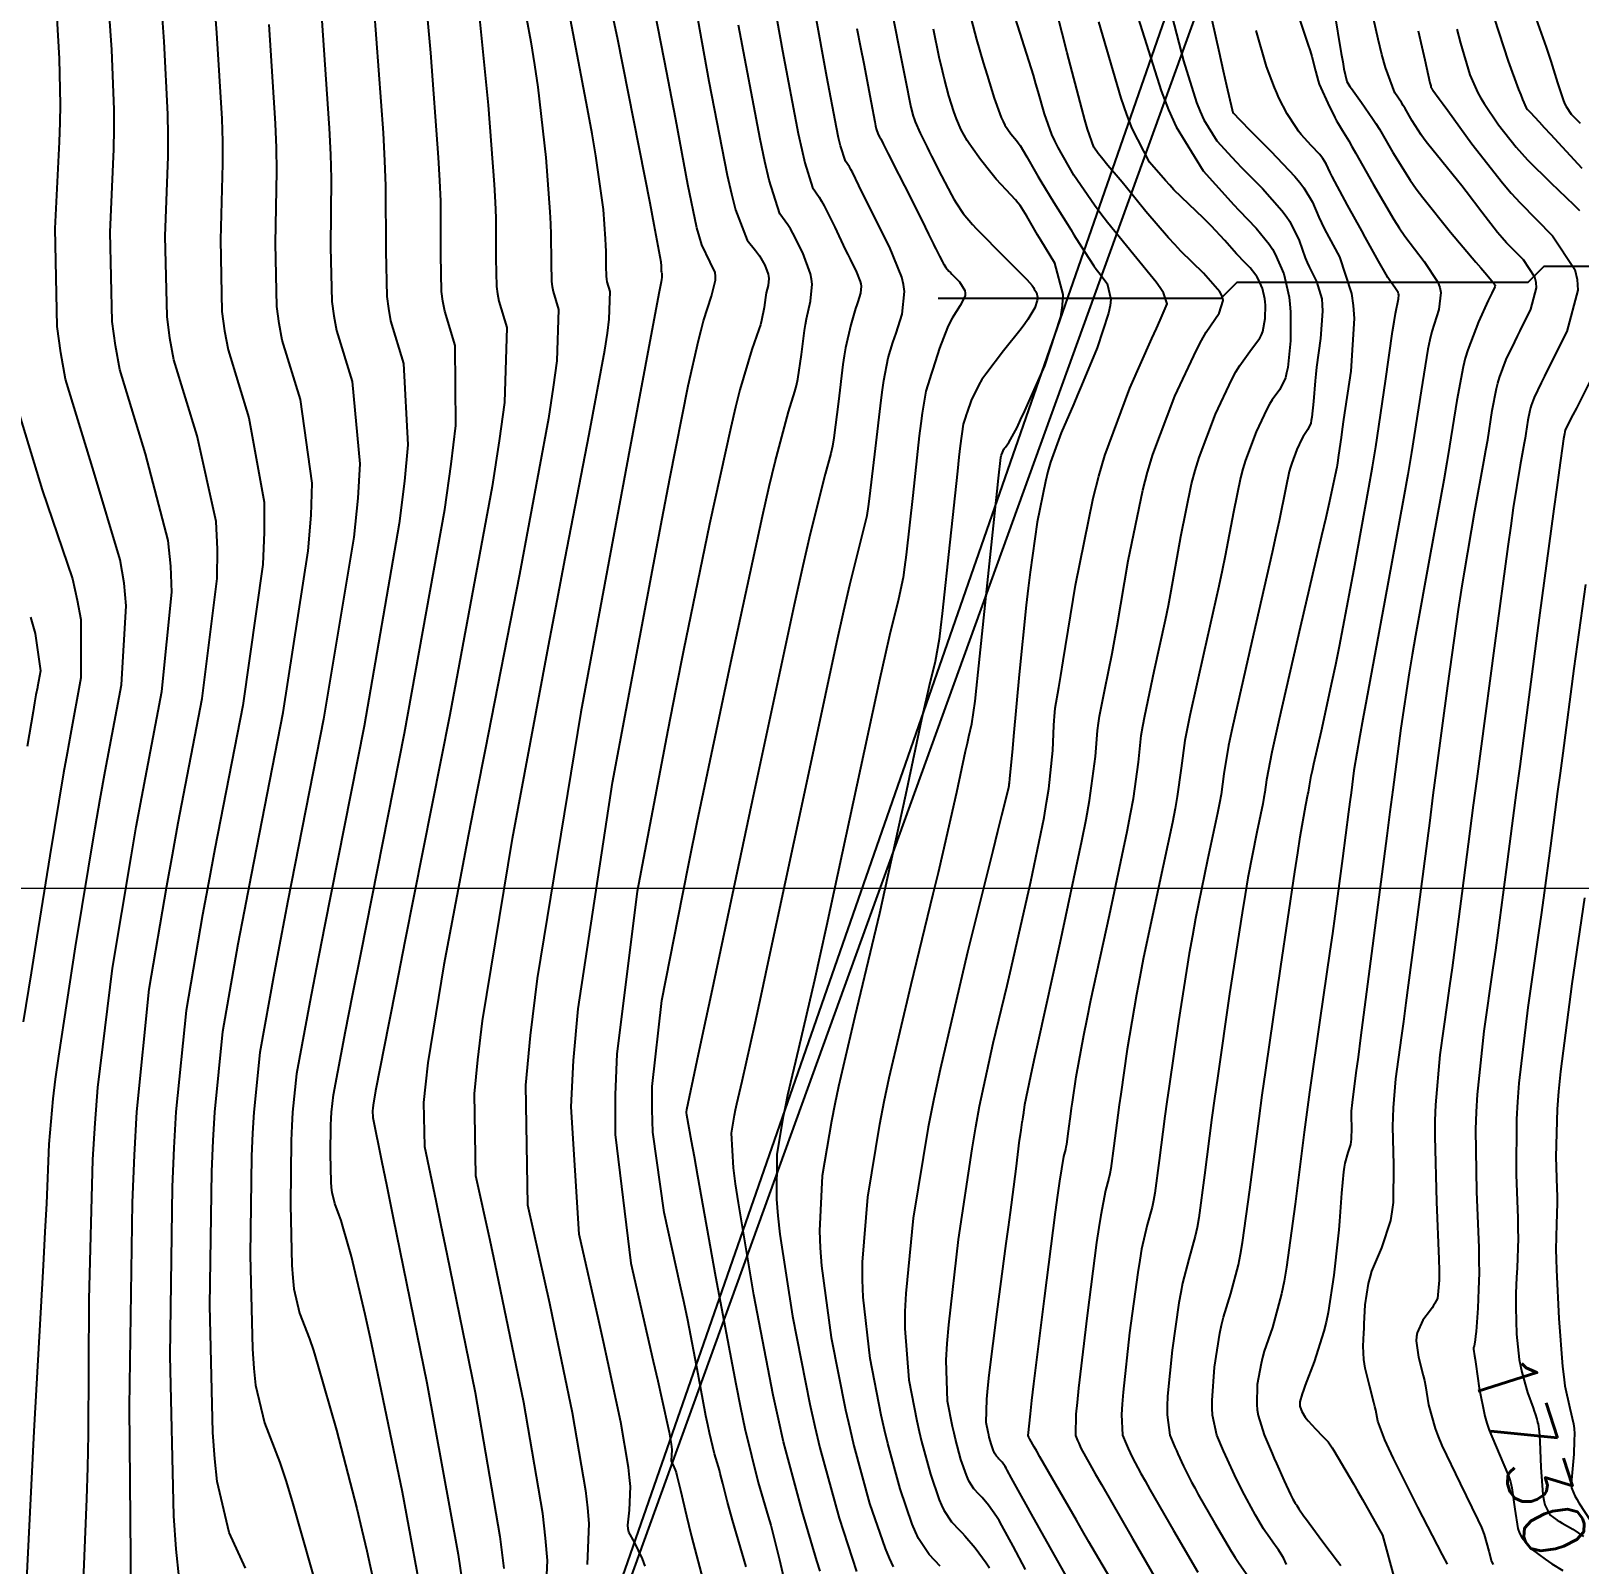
# Model space of a CAD drawing. Header units: metres. Extents: x 837475 to 838479, y 1189012 to 1191015.
# Drawn here: x 837699.4 to 837795.2, y 1189372.1 to 1189466.9 of the extents above; entities that cross this region are included whole.
import ezdxf

# ---------------------------------------------------------------- set-up
doc = ezdxf.new("R2010")
doc.units = ezdxf.units.M
doc.header["$LTSCALE"] = 0.3
doc.layers.add('COORD', color=7, linetype='Continuous', lineweight=20)
for name, color, linetype in [('COTAS 10', 1, 'Continuous'), ('COTAS INT', 252, 'Continuous'), ('DRENAJE', 5, 'Continuous'), ('VIA1', 50, 'Continuous'), ('VIA2', 121, 'Continuous')]:
    doc.layers.add(name, color=color, linetype=linetype)
doc.styles.get("Standard").update_dxf_attribs({"font": 'simplex.shx'})

msp = doc.modelspace()

# ---------------------------------------------------------------- linework, layer by layer
at = {"layer": 'COORD'}
msp.add_line((837476.514, 1189413.872), (838476.514, 1189413.872), dxfattribs=at)
at = {"layer": 'COTAS 10'}
for points in [[(837723.814, 1189368.793), (837722.385, 1189376.509), (837720.764, 1189384.337), (837720.403, 1189386.021), (837720.079, 1189387.497), (837719.226, 1189391.081), (837718.699, 1189392.935), (837718.581, 1189393.32), (837718.476, 1189393.648), (837718.194, 1189394.368), (837718.032, 1189395.051), (837718.001, 1189395.356), (837717.975, 1189395.711), (837717.935, 1189397.411), (837717.961, 1189399.208), (837717.978, 1189399.624), (837717.999, 1189400.005), (837718.108, 1189401.085), (837718.866, 1189405.033), (837719.295, 1189407.222), (837719.819, 1189409.886), (837722.506, 1189423.463), (837725.001, 1189437.285), (837725.405, 1189440.103), (837725.683, 1189442.483), (837725.652, 1189447.435), (837725.001, 1189449.572), (837724.889, 1189450.178), (837724.807, 1189450.79), (837724.757, 1189453.049), (837724.749, 1189456.362), (837724.694, 1189457.637), (837724.615, 1189459.069), (837724.139, 1189465.534), (837723.56, 1189471.926)], [(837737.4, 1189371.932), (837737.247, 1189372.393), (837736.735, 1189373.412), (837736.395, 1189374.028), (837736.35, 1189374.235), (837736.327, 1189374.458), (837736.423, 1189375.396), (837736.485, 1189376.863), (837736.44, 1189377.42), (837736.369, 1189378.042), (837735.889, 1189380.835), (837735.098, 1189384.578), (837734.83, 1189385.8), (837734.541, 1189387.102), (837733.323, 1189392.473), (837732.814, 1189400.343), (837732.973, 1189403.22), (837733.262, 1189406.4), (837735.388, 1189420.407), (837737.914, 1189433.892), (837738.455, 1189436.743), (837738.927, 1189439.212), (837740.062, 1189444.939), (837740.7, 1189447.755), (837740.86, 1189448.388), (837741.012, 1189448.958), (837741.5, 1189450.486), (837741.757, 1189451.489), (837741.762, 1189451.727), (837741.74, 1189451.948), (837741.424, 1189452.604), (837740.909, 1189453.671), (837740.761, 1189454.152), (837740.61, 1189454.713), (837740.048, 1189457.408), (837739.304, 1189461.414), (837739.039, 1189462.801), (837738.748, 1189464.309), (837737.483, 1189470.759)], [(837705.59, 1189370.203), (837705.496, 1189381.813), (837705.679, 1189394.436), (837705.797, 1189397.358), (837705.943, 1189400.032), (837706.713, 1189407.62), (837707.799, 1189414.008), (837708.145, 1189415.925), (837708.511, 1189417.907), (837709.993, 1189425.602), (837710.924, 1189433.032), (837710.941, 1189434.848), (837710.855, 1189436.558), (837709.676, 1189441.859), (837708.243, 1189446.562), (837707.997, 1189447.895), (837707.816, 1189449.241), (837707.706, 1189454.212), (837707.888, 1189459.135), (837707.891, 1189460.451), (837707.874, 1189461.746), (837707.641, 1189466.253), (837707.342, 1189470.311)], [(837764.49, 1189369.499), (837762.917, 1189372.284), (837761.303, 1189375.15), (837760.97, 1189375.745), (837760.686, 1189376.255), (837760.069, 1189377.383), (837759.799, 1189377.878), (837759.734, 1189377.989), (837759.672, 1189378.089), (837759.484, 1189378.356), (837759.332, 1189378.534), (837759.294, 1189378.577), (837759.258, 1189378.617), (837759.139, 1189378.741), (837759.027, 1189378.912), (837758.994, 1189378.983), (837758.96, 1189379.064), (837758.831, 1189379.438), (837758.7, 1189379.917), (837758.666, 1189380.064), (837758.632, 1189380.216), (837758.513, 1189380.816), (837758.547, 1189382.256), (837758.608, 1189382.937), (837758.692, 1189383.741), (837759.184, 1189387.667), (837759.752, 1189391.898), (837759.884, 1189392.894), (837760.005, 1189393.814), (837760.351, 1189396.505), (837760.577, 1189398.284), (837760.622, 1189398.63), (837760.66, 1189398.911), (837760.735, 1189399.396), (837760.761, 1189399.491), (837760.768, 1189399.527), (837760.775, 1189399.566), (837760.8, 1189399.742), (837760.83, 1189399.979), (837760.841, 1189400.057), (837760.852, 1189400.141), (837760.902, 1189400.487), (837761.272, 1189402.253), (837761.484, 1189403.231), (837761.745, 1189404.421), (837763.087, 1189410.487), (837764.429, 1189416.789), (837764.69, 1189418.128), (837764.904, 1189419.291), (837765.275, 1189422.026), (837765.398, 1189423.623), (837765.455, 1189424.07), (837765.521, 1189424.518), (837765.84, 1189426.153), (837766.295, 1189428.377), (837766.447, 1189429.197), (837766.61, 1189430.106), (837767.292, 1189434.127), (837768.194, 1189438.486), (837768.495, 1189439.608), (837768.819, 1189440.693), (837770.178, 1189444.304), (837771.515, 1189447.144), (837771.827, 1189447.742), (837772.112, 1189448.259), (837772.93, 1189449.449), (837773.177, 1189450.228), (837773.103, 1189450.486), (837772.967, 1189450.764), (837771.962, 1189451.92), (837770.558, 1189453.282), (837770.17, 1189453.689), (837769.782, 1189454.11), (837768.387, 1189455.736), (837767.179, 1189457.213), (837766.91, 1189457.539), (837766.669, 1189457.829), (837766.036, 1189458.58), (837765.631, 1189459.068), (837765.534, 1189459.193), (837765.444, 1189459.313), (837765.172, 1189459.709), (837764.78, 1189460.827), (837764.614, 1189461.403), (837764.422, 1189462.093), (837763.524, 1189465.548), (837762.58, 1189469.21)], [(837750.507, 1189467.045), (837750.73, 1189465.895), (837750.924, 1189464.89), (837751.379, 1189462.471), (837751.606, 1189461.272), (837751.656, 1189461.035), (837751.701, 1189460.841), (837751.815, 1189460.485), (837751.912, 1189460.345), (837751.945, 1189460.286), (837751.981, 1189460.22), (837752.136, 1189459.908), (837752.442, 1189459.288), (837752.574, 1189459.026), (837752.726, 1189458.726), (837753.445, 1189457.319), (837754.193, 1189455.85), (837754.363, 1189455.512), (837754.517, 1189455.203), (837754.941, 1189454.332), (837755.238, 1189453.709), (837755.312, 1189453.556), (837755.383, 1189453.412), (837755.608, 1189452.961), (837755.792, 1189452.614), (837755.836, 1189452.535), (837755.878, 1189452.464), (837756.007, 1189452.268), (837756.202, 1189452.043), (837756.287, 1189451.953), (837756.384, 1189451.852), (837756.845, 1189451.388), (837757.186, 1189450.833), (837757.207, 1189450.674), (837757.197, 1189450.513), (837756.899, 1189449.913), (837756.397, 1189449.134), (837756.259, 1189448.859), (837756.121, 1189448.56), (837755.626, 1189447.265), (837755.195, 1189445.971), (837755.097, 1189445.672), (837755.009, 1189445.398), (837754.769, 1189444.619), (837754.537, 1189443.258), (837754.453, 1189442.616), (837754.361, 1189441.859), (837753.961, 1189438.171), (837753.549, 1189434.488), (837753.451, 1189433.734), (837753.359, 1189433.096), (837753.083, 1189431.753), (837752.518, 1189429.506), (837752.245, 1189428.297), (837751.921, 1189426.834), (837748.628, 1189411.547), (837748.238, 1189409.776), (837747.882, 1189408.186), (837746.886, 1189403.934), (837746.214, 1189401.058), (837746.062, 1189400.333), (837745.925, 1189399.641), (837745.553, 1189397.4), (837745.534, 1189394.627), (837745.62, 1189393.599), (837745.745, 1189392.459), (837746.525, 1189387.4), (837747.597, 1189381.958), (837747.906, 1189380.577), (837748.221, 1189379.25), (837749.402, 1189374.908), (837750.474, 1189371.608)], [(837777.095, 1189372.031), (837776.899, 1189372.439), (837776.654, 1189372.838), (837776.584, 1189372.945), (837776.511, 1189373.049), (837776.24, 1189373.41), (837775.904, 1189373.88), (837775.792, 1189374.053), (837775.671, 1189374.246), (837775.165, 1189375.095), (837774.626, 1189376.066), (837774.484, 1189376.334), (837774.346, 1189376.603), (837773.874, 1189377.57), (837773.433, 1189378.537), (837773.314, 1189378.805), (837773.197, 1189379.074), (837772.786, 1189380.044), (837772.52, 1189381.277), (837772.494, 1189381.711), (837772.488, 1189382.185), (837772.642, 1189384.23), (837772.97, 1189386.334), (837773.074, 1189386.846), (837773.185, 1189387.327), (837773.635, 1189388.806), (837774.116, 1189390.567), (837774.246, 1189391.225), (837774.375, 1189391.958), (837774.829, 1189395.219), (837775.391, 1189399.615), (837775.589, 1189401.063), (837775.804, 1189402.611), (837776.733, 1189409.034), (837777.607, 1189414.872), (837777.788, 1189416.051), (837777.943, 1189417.041), (837778.283, 1189419.034), (837778.419, 1189419.674), (837778.446, 1189419.81), (837778.467, 1189419.928), (837778.505, 1189420.206), (837778.624, 1189420.826), (837778.697, 1189421.159), (837778.787, 1189421.564), (837779.256, 1189423.609), (837779.921, 1189426.668), (837780.134, 1189427.711), (837780.36, 1189428.839), (837781.28, 1189433.619), (837782.188, 1189438.647), (837782.405, 1189439.93), (837782.608, 1189441.166), (837783.22, 1189445.237), (837783.656, 1189448.307), (837783.748, 1189448.912), (837783.828, 1189449.411), (837784.013, 1189450.329), (837784.043, 1189450.572), (837784.026, 1189450.646), (837783.997, 1189450.723), (837783.799, 1189451.024), (837783.477, 1189451.47), (837783.37, 1189451.638), (837783.255, 1189451.825), (837782.775, 1189452.661), (837782.16, 1189453.778), (837781.959, 1189454.142), (837781.746, 1189454.53), (837780.868, 1189456.13), (837780.078, 1189457.589), (837779.92, 1189457.888), (837779.789, 1189458.142), (837779.536, 1189458.681), (837779.346, 1189459.001), (837779.255, 1189459.118), (837779.147, 1189459.246), (837778.619, 1189459.806), (837778.003, 1189460.495), (837777.841, 1189460.703), (837777.682, 1189460.919), (837777.136, 1189461.763), (837776.621, 1189462.758), (837776.481, 1189463.069), (837776.342, 1189463.396), (837775.848, 1189464.706), (837775.217, 1189466.922)], [(837787.632, 1189467.006), (837787.854, 1189466.145), (837788.425, 1189464.189), (837788.933, 1189463.073), (837789.117, 1189462.742), (837789.318, 1189462.402), (837790.199, 1189461.093), (837791.306, 1189459.708), (837791.65, 1189459.319), (837792.01, 1189458.927), (837793.445, 1189457.495), (837794.863, 1189456.137), (837795.212, 1189455.792)], [(837796.156, 1189445.797), (837795.025, 1189443.572), (837794.808, 1189443.143), (837794.632, 1189442.795), (837794.341, 1189442.212), (837794.31, 1189442.095), (837794.286, 1189441.975), (837794.227, 1189441.66), (837793.956, 1189439.732), (837793.81, 1189438.65), (837793.632, 1189437.331), (837792.734, 1189430.588), (837791.75, 1189423.156), (837791.518, 1189421.402), (837791.305, 1189419.779), (837790.682, 1189415.018), (837790.164, 1189411.111), (837790.016, 1189410.028), (837789.866, 1189408.943), (837789.309, 1189405.018), (837788.892, 1189401.104), (837788.83, 1189400.026), (837788.791, 1189398.95), (837788.845, 1189395.084), (837788.984, 1189391.639), (837788.999, 1189390.827), (837789.004, 1189390.078), (837788.972, 1189389.053), (837788.935, 1189387.889), (837788.816, 1189386.441), (837788.789, 1189386.159), (837788.764, 1189385.929), (837788.698, 1189385.529), (837788.663, 1189385.463), (837788.658, 1189385.444), (837788.655, 1189385.425), (837788.662, 1189385.355), (837788.73, 1189384.941), (837788.765, 1189384.706), (837788.807, 1189384.418), (837789.021, 1189382.944), (837789.368, 1189381.217), (837789.495, 1189380.77), (837789.635, 1189380.336), (837790.252, 1189378.883), (837790.828, 1189377.526), (837790.942, 1189377.152), (837791.036, 1189376.78), (837791.212, 1189375.446), (837791.41, 1189374.254), (837791.517, 1189373.972), (837791.648, 1189373.711), (837792.314, 1189372.94), (837793.096, 1189372.359), (837793.301, 1189372.217), (837793.501, 1189372.084), (837794.181, 1189371.672)]]:
    msp.add_lwpolyline(points, dxfattribs=at)
at = {"layer": 'COTAS INT'}
for points in [[(837733.693, 1189475.705), (837735.669, 1189466.496), (837737.357, 1189457.932), (837737.681, 1189456.273), (837737.943, 1189454.922), (837738.373, 1189452.613), (837738.392, 1189452.357), (837738.395, 1189452.3), (837738.397, 1189452.25), (837738.397, 1189452.118), (837738.399, 1189452.029), (837738.407, 1189451.981), (837738.433, 1189451.896), (837738.425, 1189451.654), (837738.408, 1189451.531), (837738.385, 1189451.383), (837738.249, 1189450.647), (837737.4, 1189446.131), (837736.927, 1189443.601), (837736.352, 1189440.516), (837733.417, 1189424.752), (837730.718, 1189408.285), (837730.292, 1189404.757), (837730.005, 1189401.677), (837730.128, 1189394.278), (837731.178, 1189389.584), (837731.476, 1189388.209), (837731.777, 1189386.801), (837732.889, 1189381.445), (837733.719, 1189376.613), (837733.842, 1189375.537), (837733.919, 1189374.573), (837733.812, 1189372.035)], [(837710.509, 1189471.625), (837710.884, 1189466.778), (837711.201, 1189461.458), (837711.238, 1189460.056), (837711.252, 1189458.683), (837711.116, 1189453.979), (837711.214, 1189449.55), (837711.375, 1189448.351), (837711.595, 1189447.164), (837712.871, 1189442.974), (837713.821, 1189437.743), (837713.834, 1189435.899), (837713.739, 1189433.883), (837712.496, 1189425.174), (837710.772, 1189416.303), (837710.375, 1189414.185), (837710.013, 1189412.213), (837708.992, 1189406.313), (837708.354, 1189400.027), (837708.233, 1189397.811), (837708.136, 1189395.39), (837707.984, 1189384.933), (837708.219, 1189375.038), (837708.365, 1189372.973), (837708.546, 1189371.199)], [(837729.26, 1189472.019), (837730.319, 1189466.231), (837730.549, 1189464.792), (837730.752, 1189463.424), (837731.256, 1189459.073), (837731.504, 1189455.713), (837731.544, 1189454.969), (837731.573, 1189454.306), (837731.577, 1189452.584), (837731.603, 1189451.409), (837731.646, 1189451.091), (837731.704, 1189450.777), (837732.042, 1189449.666), (837731.939, 1189446.488), (837731.719, 1189444.871), (837731.415, 1189442.934), (837729.627, 1189433.272), (837727.493, 1189422.423), (837726.971, 1189419.737), (837726.479, 1189417.189), (837724.952, 1189409.135), (837723.956, 1189403.058), (837723.799, 1189401.756), (837723.693, 1189400.619), (837723.738, 1189397.888), (837724.452, 1189394.547), (837724.768, 1189393.026), (837725.135, 1189391.246), (837726.888, 1189382.664), (837728.419, 1189373.76), (837728.647, 1189371.778)], [(837751.961, 1189471.712), (837753.082, 1189466.015), (837753.305, 1189464.885), (837753.49, 1189463.949), (837753.841, 1189462.184), (837753.993, 1189461.634), (837754.053, 1189461.464), (837754.12, 1189461.286), (837754.426, 1189460.583), (837754.845, 1189459.717), (837754.983, 1189459.438), (837755.13, 1189459.142), (837755.744, 1189457.928), (837756.361, 1189456.765), (837756.51, 1189456.501), (837756.651, 1189456.261), (837757.081, 1189455.603), (837757.664, 1189454.921), (837757.901, 1189454.666), (837758.171, 1189454.383), (837759.417, 1189453.123), (837760.602, 1189451.941), (837760.833, 1189451.707), (837761.021, 1189451.513), (837761.351, 1189451.149), (837761.425, 1189451.022), (837761.451, 1189450.978), (837761.481, 1189450.929), (837761.61, 1189450.718), (837761.686, 1189450.428), (837761.682, 1189450.329), (837761.666, 1189450.222), (837761.518, 1189449.771), (837761.087, 1189449.055), (837760.892, 1189448.782), (837760.666, 1189448.477), (837759.577, 1189447.104), (837758.477, 1189445.671), (837758.244, 1189445.327), (837758.041, 1189445.007), (837757.566, 1189444.044), (837757.326, 1189443.323), (837757.271, 1189443.157), (837757.222, 1189443.004), (837757.089, 1189442.571), (837756.901, 1189441.243), (837756.818, 1189440.527), (837756.721, 1189439.66), (837756.258, 1189435.267), (837755.784, 1189430.864), (837755.68, 1189429.99), (837755.588, 1189429.265), (837755.354, 1189427.893), (837754.975, 1189426.384), (837754.792, 1189425.572), (837754.574, 1189424.59), (837753.504, 1189419.62), (837752.237, 1189413.819), (837751.896, 1189412.313), (837751.558, 1189410.85), (837750.373, 1189405.926), (837749.36, 1189401.593), (837749.131, 1189400.502), (837748.925, 1189399.459), (837748.364, 1189396.083), (837748.197, 1189392.683), (837748.239, 1189391.624), (837748.318, 1189390.515), (837748.922, 1189386.083), (837749.804, 1189381.61), (837750.058, 1189380.474), (837750.317, 1189379.383), (837751.288, 1189375.814), (837752.248, 1189373.022), (837752.501, 1189372.421), (837752.747, 1189371.895)], [(837744.911, 1189471.196), (837745.911, 1189465.663), (837746.878, 1189460.562), (837747.091, 1189459.557), (837747.28, 1189458.73), (837747.766, 1189457.215), (837748.177, 1189456.621), (837748.319, 1189456.373), (837748.473, 1189456.089), (837749.131, 1189454.763), (837749.788, 1189453.386), (837749.94, 1189453.069), (837750.081, 1189452.781), (837750.482, 1189451.974), (837750.714, 1189451.396), (837750.747, 1189451.253), (837750.767, 1189451.117), (837750.725, 1189450.684), (837750.554, 1189450.148), (837750.493, 1189449.946), (837750.425, 1189449.721), (837750.129, 1189448.716), (837749.808, 1189447.286), (837749.724, 1189446.793), (837749.642, 1189446.259), (837749.366, 1189443.98), (837749.08, 1189441.735), (837748.992, 1189441.223), (837748.901, 1189440.758), (837748.539, 1189439.473), (837747.611, 1189435.783), (837747.163, 1189433.801), (837746.631, 1189431.404), (837744.02, 1189419.281), (837741.479, 1189407.324), (837740.992, 1189405.031), (837740.599, 1189403.18), (837739.962, 1189400.169), (837739.947, 1189400.039), (837739.947, 1189400.004), (837739.948, 1189399.97), (837739.965, 1189399.849), (837740.257, 1189398.244), (837740.432, 1189397.273), (837740.647, 1189396.075), (837741.762, 1189389.849), (837743.007, 1189383.203), (837743.304, 1189381.74), (837743.58, 1189380.441), (837744.405, 1189377.112), (837745.024, 1189375.003), (837745.171, 1189374.473), (837745.307, 1189373.966), (837745.707, 1189372.329), (837746.015, 1189370.987)], [(837771.604, 1189471.47), (837772.917, 1189465.567), (837773.17, 1189464.433), (837773.375, 1189463.516), (837773.719, 1189462.009), (837773.751, 1189461.923), (837773.76, 1189461.902), (837773.77, 1189461.881), (837773.803, 1189461.816), (837774.181, 1189461.419), (837774.407, 1189461.189), (837774.685, 1189460.908), (837776.129, 1189459.458), (837777.611, 1189457.886), (837777.913, 1189457.528), (837778.168, 1189457.202), (837778.699, 1189456.304), (837779.091, 1189455.373), (837779.258, 1189455.027), (837779.451, 1189454.642), (837780.359, 1189452.934), (837781.121, 1189450.655), (837781.221, 1189449.912), (837781.273, 1189449.119), (837781.061, 1189445.849), (837780.626, 1189442.869), (837780.537, 1189442.258), (837780.462, 1189441.742), (837780.306, 1189440.652), (837780.236, 1189440.174), (837780.215, 1189440.043), (837780.194, 1189439.913), (837780.111, 1189439.446), (837779.725, 1189437.716), (837779.513, 1189436.789), (837779.255, 1189435.667), (837777.94, 1189429.997), (837776.64, 1189424.331), (837776.39, 1189423.211), (837776.188, 1189422.287), (837775.859, 1189420.57), (837775.755, 1189419.801), (837775.695, 1189419.474), (837775.621, 1189419.097), (837775.244, 1189417.325), (837774.703, 1189414.517), (837774.527, 1189413.487), (837774.34, 1189412.348), (837773.567, 1189407.325), (837772.814, 1189402.117), (837772.639, 1189400.862), (837772.479, 1189399.688), (837772.023, 1189396.124), (837771.655, 1189393.48), (837771.551, 1189392.886), (837771.445, 1189392.352), (837771.055, 1189390.924), (837770.654, 1189389.431), (837770.541, 1189388.856), (837770.427, 1189388.21), (837770.01, 1189385.296), (837769.731, 1189382.438), (837769.705, 1189381.828), (837769.7, 1189381.297), (837769.867, 1189380.034), (837770.184, 1189379.285), (837770.274, 1189379.078), (837770.366, 1189378.871), (837770.706, 1189378.125), (837771.212, 1189377.132), (837771.409, 1189376.77), (837771.629, 1189376.371), (837772.629, 1189374.612), (837773.673, 1189372.858), (837773.922, 1189372.461), (837774.154, 1189372.104), (837774.846, 1189371.133)], [(837787.046, 1189372.059), (837786.745, 1189372.64), (837785.224, 1189375.584), (837783.711, 1189378.593), (837783.416, 1189379.215), (837783.174, 1189379.745), (837782.745, 1189380.896), (837782.617, 1189381.57), (837782.564, 1189381.799), (837782.503, 1189382.048), (837782.221, 1189383.099), (837781.96, 1189384.185), (837781.913, 1189384.455), (837781.877, 1189384.712), (837781.836, 1189385.53), (837781.873, 1189386.368), (837781.886, 1189386.638), (837781.9, 1189386.923), (837781.961, 1189388.091), (837782.159, 1189389.407), (837782.259, 1189389.786), (837782.38, 1189390.172), (837782.98, 1189391.617), (837783.539, 1189393.31), (837783.634, 1189393.852), (837783.704, 1189394.425), (837783.737, 1189396.758), (837783.674, 1189399.119), (837783.682, 1189399.71), (837783.702, 1189400.274), (837783.865, 1189402.084), (837784.213, 1189404.61), (837784.348, 1189405.625), (837784.501, 1189406.778), (837785.193, 1189412.084), (837785.97, 1189418.05), (837786.175, 1189419.62), (837786.377, 1189421.154), (837787.069, 1189426.397), (837787.731, 1189431.102), (837787.913, 1189432.297), (837788.095, 1189433.446), (837788.747, 1189437.204), (837789.307, 1189440.26), (837789.431, 1189440.965), (837789.541, 1189441.609), (837789.824, 1189443.426), (837790.075, 1189444.77), (837790.165, 1189445.116), (837790.263, 1189445.451), (837790.689, 1189446.566), (837791.215, 1189447.677), (837791.375, 1189448.01), (837791.543, 1189448.353), (837792.201, 1189449.684), (837792.559, 1189451.005), (837792.536, 1189451.342), (837792.461, 1189451.667), (837791.75, 1189452.739), (837790.713, 1189453.792), (837790.433, 1189454.106), (837790.156, 1189454.43), (837789.178, 1189455.68), (837788.214, 1189456.963), (837787.946, 1189457.308), (837787.677, 1189457.648), (837786.698, 1189458.836), (837785.821, 1189459.926), (837785.615, 1189460.203), (837785.425, 1189460.47), (837784.875, 1189461.345), (837784.437, 1189462.1), (837784.318, 1189462.291), (837784.2, 1189462.474), (837783.784, 1189463.07), (837783.212, 1189464.64), (837782.996, 1189465.438), (837782.755, 1189466.393), (837781.679, 1189471.15)], [(837740.223, 1189470.029), (837741.352, 1189463.79), (837742.486, 1189457.976), (837742.753, 1189456.813), (837742.999, 1189455.842), (837743.717, 1189453.946), (837744.24, 1189453.323), (837744.363, 1189453.155), (837744.477, 1189452.988), (837744.81, 1189452.402), (837745.006, 1189451.861), (837745.033, 1189451.723), (837745.048, 1189451.59), (837745.008, 1189451.155), (837744.9, 1189450.701), (837744.874, 1189450.557), (837744.849, 1189450.405), (837744.771, 1189449.788), (837744.611, 1189448.983), (837744.534, 1189448.712), (837744.442, 1189448.42), (837743.996, 1189447.192), (837743.267, 1189444.706), (837742.998, 1189443.62), (837742.7, 1189442.362), (837741.381, 1189436.386), (837739.778, 1189428.583), (837739.301, 1189426.173), (837738.809, 1189423.655), (837736.913, 1189413.661), (837735.641, 1189403.626), (837735.543, 1189401.082), (837735.555, 1189398.64), (837736.518, 1189390.668), (837737.904, 1189384.62), (837738.184, 1189383.391), (837738.419, 1189382.356), (837738.89, 1189380.226), (837739.019, 1189379.471), (837739.039, 1189379.303), (837739.051, 1189379.153), (837739.034, 1189378.757), (837739.008, 1189378.503), (837739.014, 1189378.443), (837739.026, 1189378.387), (837739.118, 1189378.221), (837739.268, 1189377.892), (837739.316, 1189377.733), (837739.368, 1189377.546), (837739.579, 1189376.625), (837739.951, 1189375.043), (837740.103, 1189374.439), (837740.277, 1189373.763), (837741.083, 1189370.72)], [(837702.609, 1189370.013), (837702.86, 1189376.096), (837702.908, 1189378.037), (837702.946, 1189380.089), (837703.004, 1189388.427), (837703.221, 1189397.085), (837703.359, 1189399.338), (837703.531, 1189401.53), (837704.434, 1189408.927), (837705.586, 1189415.803), (837705.915, 1189417.666), (837706.249, 1189419.512), (837707.49, 1189426.03), (837708.108, 1189432.182), (837708.049, 1189433.797), (837707.889, 1189435.373), (837706.481, 1189440.744), (837704.892, 1189445.96), (837704.619, 1189447.438), (837704.418, 1189448.931), (837704.296, 1189454.444), (837704.524, 1189459.588), (837704.545, 1189460.847), (837704.546, 1189462.035), (837704.397, 1189465.729), (837704.175, 1189468.998)], [(837731.201, 1189368.674), (837731.353, 1189372.283), (837731.244, 1189373.653), (837731.068, 1189375.185), (837729.888, 1189382.054), (837728.456, 1189389.024), (837728.122, 1189390.617), (837727.815, 1189392.066), (837726.933, 1189396.083), (837726.849, 1189401.148), (837727.045, 1189403.257), (837727.337, 1189405.672), (837729.184, 1189416.944), (837731.415, 1189428.853), (837731.949, 1189431.669), (837732.446, 1189434.277), (837733.938, 1189441.959), (837734.9, 1189447.158), (837735.063, 1189448.201), (837735.182, 1189449.071), (837735.238, 1189450.781), (837735.055, 1189451.379), (837735.024, 1189451.548), (837735.001, 1189451.719), (837734.987, 1189452.351), (837734.985, 1189453.278), (837734.97, 1189453.634), (837734.948, 1189454.035), (837734.814, 1189455.843), (837734.347, 1189459.173), (837734.115, 1189460.532), (837733.838, 1189462.082), (837732.465, 1189469.257)], [(837717.372, 1189467.827), (837717.856, 1189460.882), (837717.931, 1189459.264), (837717.979, 1189457.779), (837717.936, 1189453.514), (837718.011, 1189450.17), (837718.132, 1189449.265), (837718.298, 1189448.368), (837719.261, 1189445.205), (837719.752, 1189440.113), (837719.619, 1189438.001), (837719.37, 1189435.584), (837717.501, 1189424.319), (837715.296, 1189413.094), (837714.835, 1189410.703), (837714.439, 1189408.623), (837713.55, 1189403.699), (837713.176, 1189400.016), (837713.105, 1189398.718), (837713.048, 1189397.299), (837712.96, 1189391.172), (837713.097, 1189385.374), (837713.183, 1189384.164), (837713.289, 1189383.125), (837713.844, 1189380.798), (837714.801, 1189378.348), (837715.161, 1189377.232), (837715.562, 1189375.926), (837717.352, 1189369.626)], [(837720.615, 1189468.351), (837721.184, 1189460.594), (837721.277, 1189458.869), (837721.343, 1189457.326), (837721.347, 1189453.281), (837721.409, 1189450.48), (837721.511, 1189449.721), (837721.649, 1189448.97), (837722.457, 1189446.32), (837722.718, 1189441.298), (837722.512, 1189439.052), (837722.186, 1189436.434), (837720.004, 1189423.891), (837717.558, 1189411.49), (837717.065, 1189408.962), (837716.652, 1189406.828), (837715.829, 1189402.392), (837715.588, 1189400.01), (837715.542, 1189399.171), (837715.505, 1189398.253), (837715.447, 1189394.291), (837715.536, 1189390.542), (837715.592, 1189389.76), (837715.66, 1189389.088), (837716.019, 1189387.583), (837716.639, 1189385.995), (837716.872, 1189385.271), (837717.132, 1189384.424), (837718.294, 1189380.336), (837719.551, 1189375.503), (837719.871, 1189374.187), (837720.179, 1189372.879), (837721.189, 1189368.234)], [(837748.224, 1189371.619), (837748.034, 1189372.267), (837747.108, 1189375.341), (837745.973, 1189379.612), (837745.652, 1189381.014), (837745.327, 1189382.512), (837744.127, 1189388.716), (837743.171, 1189394.403), (837743.001, 1189395.574), (837742.871, 1189396.571), (837742.741, 1189398.716), (837742.925, 1189399.823), (837742.993, 1189400.165), (837743.068, 1189400.522), (837743.4, 1189401.942), (837744.206, 1189405.521), (837744.58, 1189407.24), (837745.019, 1189409.274), (837747.15, 1189419.249), (837749.268, 1189429.079), (837749.698, 1189431.022), (837750.061, 1189432.627), (837750.811, 1189435.613), (837751.13, 1189436.927), (837751.221, 1189437.479), (837751.315, 1189438.112), (837751.663, 1189441.075), (837752.002, 1189444.059), (837752.088, 1189444.705), (837752.172, 1189445.272), (837752.449, 1189446.667), (837752.738, 1189447.622), (837752.829, 1189447.911), (837752.925, 1189448.211), (837753.313, 1189449.383), (837753.449, 1189450.776), (837753.386, 1189451.215), (837753.28, 1189451.677), (837752.532, 1189453.537), (837751.614, 1189455.343), (837751.399, 1189455.771), (837751.202, 1189456.167), (837750.634, 1189457.336), (837750.227, 1189458.154), (837750.132, 1189458.33), (837750.044, 1189458.483), (837749.79, 1189458.85), (837749.491, 1189459.785), (837749.374, 1189460.296), (837749.242, 1189460.917), (837748.645, 1189464.067), (837747.917, 1189468.043)], [(837760.937, 1189371.73), (837760.18, 1189373.162), (837759.475, 1189374.455), (837759.304, 1189374.746), (837759.143, 1189375.007), (837758.651, 1189375.706), (837758.255, 1189376.168), (837758.155, 1189376.281), (837758.06, 1189376.386), (837757.751, 1189376.709), (837757.457, 1189377.158), (837757.37, 1189377.343), (837757.282, 1189377.553), (837756.945, 1189378.532), (837756.605, 1189379.784), (837756.514, 1189380.166), (837756.425, 1189380.565), (837756.116, 1189382.133), (837756.038, 1189384.683), (837756.095, 1189385.699), (837756.187, 1189386.851), (837756.798, 1189392.133), (837757.632, 1189397.744), (837757.864, 1189399.104), (837758.095, 1189400.379), (837758.931, 1189404.281), (837759.799, 1189407.855), (837760.05, 1189408.922), (837760.306, 1189410.023), (837761.27, 1189414.281), (837762.084, 1189418.25), (837762.245, 1189419.168), (837762.378, 1189420.008), (837762.629, 1189422.39), (837762.694, 1189423.93), (837762.71, 1189424.24), (837762.725, 1189424.499), (837762.773, 1189425.013), (837762.993, 1189426.291), (837763.117, 1189427.032), (837763.267, 1189427.941), (837764.038, 1189432.623), (837765.128, 1189438.004), (837765.48, 1189439.353), (837765.854, 1189440.642), (837767.387, 1189444.791), (837768.762, 1189447.876), (837769.036, 1189448.495), (837769.265, 1189449.011), (837769.706, 1189450.025), (837769.475, 1189450.701), (837769.279, 1189451.004), (837769.027, 1189451.358), (837767.642, 1189453.057), (837766.006, 1189455.046), (837765.595, 1189455.583), (837765.203, 1189456.115), (837763.939, 1189457.986), (837762.962, 1189459.68), (837762.752, 1189460.1), (837762.567, 1189460.499), (837762.114, 1189461.762), (837761.73, 1189463.154), (837761.587, 1189463.634), (837761.429, 1189464.155), (837760.731, 1189466.379), (837760.032, 1189468.578)], [(837767.633, 1189468.529), (837769.328, 1189463.19), (837769.794, 1189462.01), (837770.26, 1189460.96), (837771.933, 1189458.242), (837773.45, 1189456.558), (837773.817, 1189456.159), (837774.161, 1189455.789), (837775.215, 1189454.694), (837776.026, 1189453.71), (837776.219, 1189453.409), (837776.397, 1189453.096), (837776.923, 1189451.863), (837777.25, 1189450.43), (837777.303, 1189449.99), (837777.339, 1189449.532), (837777.333, 1189447.722), (837777.163, 1189446.088), (837777.095, 1189445.74), (837777.019, 1189445.439), (837776.668, 1189444.728), (837776.195, 1189444.073), (837776.042, 1189443.807), (837775.879, 1189443.503), (837775.208, 1189442.1), (837774.546, 1189440.338), (837774.388, 1189439.809), (837774.24, 1189439.261), (837773.801, 1189437.135), (837773.296, 1189434.435), (837773.109, 1189433.527), (837772.9, 1189432.548), (837771.973, 1189428.433), (837771.111, 1189424.557), (837770.943, 1189423.73), (837770.806, 1189423.01), (837770.567, 1189421.298), (837770.329, 1189419.546), (837770.192, 1189418.801), (837770.025, 1189417.943), (837769.165, 1189413.906), (837768.224, 1189409.469), (837768.006, 1189408.359), (837767.806, 1189407.3), (837767.234, 1189403.906), (837766.833, 1189401.129), (837766.74, 1189400.46), (837766.655, 1189399.834), (837766.411, 1189397.933), (837766.215, 1189396.523), (837766.159, 1189396.206), (837766.103, 1189395.922), (837765.895, 1189395.16), (837765.59, 1189393.639), (837765.473, 1189392.875), (837765.341, 1189391.962), (837764.746, 1189387.43), (837764.217, 1189382.945), (837764.127, 1189382.063), (837764.061, 1189381.337), (837764.028, 1189380.014), (837764.158, 1189379.708), (837764.195, 1189379.624), (837764.232, 1189379.539), (837764.371, 1189379.234), (837764.946, 1189378.192), (837765.258, 1189377.643), (837765.636, 1189376.98), (837767.555, 1189373.644), (837769.479, 1189370.328)], [(837769.843, 1189468.38), (837770.709, 1189465.053), (837771.526, 1189462.48), (837771.751, 1189461.912), (837771.975, 1189461.405), (837772.781, 1189460.096), (837773.702, 1189459.095), (837773.998, 1189458.783), (837774.312, 1189458.456), (837775.598, 1189457.15), (837776.799, 1189455.801), (837777.06, 1189455.448), (837777.29, 1189455.103), (837777.863, 1189453.928), (837778.253, 1189452.859), (837778.368, 1189452.58), (837778.487, 1189452.31), (837778.941, 1189451.395), (837779.268, 1189450.328), (837779.306, 1189449.96), (837779.322, 1189449.562), (837779.191, 1189447.863), (837778.954, 1189446.109), (837778.903, 1189445.675), (837778.859, 1189445.264), (837778.751, 1189443.966), (837778.659, 1189443.002), (837778.624, 1189442.802), (837778.586, 1189442.629), (837778.417, 1189442.246), (837778.193, 1189441.935), (837778.12, 1189441.808), (837778.042, 1189441.664), (837777.724, 1189440.998), (837777.409, 1189440.161), (837777.334, 1189439.909), (837777.264, 1189439.649), (837777.055, 1189438.639), (837776.64, 1189436.6), (837776.439, 1189435.692), (837776.203, 1189434.634), (837775.04, 1189429.573), (837773.906, 1189424.576), (837773.687, 1189423.56), (837773.51, 1189422.703), (837773.213, 1189420.934), (837773.042, 1189419.673), (837772.944, 1189419.137), (837772.823, 1189418.52), (837772.204, 1189415.615), (837771.464, 1189411.993), (837771.267, 1189410.923), (837771.073, 1189409.824), (837770.401, 1189405.615), (837769.823, 1189401.623), (837769.69, 1189400.661), (837769.567, 1189399.761), (837769.217, 1189397.028), (837768.935, 1189395.001), (837768.855, 1189394.546), (837768.774, 1189394.137), (837768.475, 1189393.042), (837768.122, 1189391.535), (837768.007, 1189390.865), (837767.884, 1189390.086), (837767.378, 1189386.363), (837766.974, 1189382.692), (837766.916, 1189381.946), (837766.881, 1189381.317), (837766.947, 1189380.024), (837767.171, 1189379.497), (837767.234, 1189379.351), (837767.299, 1189379.205), (837767.539, 1189378.68), (837768.079, 1189377.662), (837768.333, 1189377.206), (837768.633, 1189376.675), (837770.092, 1189374.128), (837771.596, 1189371.568)], [(837777.771, 1189468.002), (837778.415, 1189466.081), (837778.545, 1189465.668), (837778.654, 1189465.308), (837778.876, 1189464.441), (837779.045, 1189463.812), (837779.121, 1189463.601), (837779.21, 1189463.375), (837779.637, 1189462.429), (837780.085, 1189461.536), (837780.187, 1189461.344), (837780.28, 1189461.175), (837780.536, 1189460.762), (837780.947, 1189460.091), (837781.138, 1189459.76), (837781.363, 1189459.365), (837782.45, 1189457.413), (837783.727, 1189455.243), (837784.07, 1189454.712), (837784.41, 1189454.21), (837785.6, 1189452.645), (837786.447, 1189451.356), (837786.57, 1189451.027), (837786.645, 1189450.71), (837786.514, 1189449.668), (837786.075, 1189448.311), (837785.956, 1189447.795), (837785.838, 1189447.219), (837785.422, 1189444.633), (837784.825, 1189440.814), (837784.594, 1189439.46), (837784.334, 1189437.978), (837783.157, 1189431.556), (837782.036, 1189425.542), (837781.812, 1189424.317), (837781.626, 1189423.284), (837781.263, 1189421.143), (837781.082, 1189419.766), (837781.01, 1189419.214), (837780.929, 1189418.589), (837780.556, 1189415.714), (837780.076, 1189412.139), (837779.928, 1189411.071), (837779.772, 1189409.97), (837779.155, 1189405.714), (837778.519, 1189401.244), (837778.353, 1189400.007), (837778.19, 1189398.772), (837777.634, 1189394.315), (837777.095, 1189390.436), (837776.942, 1189389.565), (837776.787, 1189388.782), (837776.215, 1189386.688), (837775.717, 1189385.223), (837775.608, 1189384.836), (837775.513, 1189384.458), (837775.274, 1189383.163), (837775.245, 1189381.931), (837775.282, 1189381.593), (837775.339, 1189381.257), (837775.705, 1189380.054), (837776.195, 1189378.892), (837776.331, 1189378.582), (837776.465, 1189378.276), (837776.949, 1189377.212), (837777.345, 1189376.372), (837777.424, 1189376.208), (837777.49, 1189376.074), (837777.619, 1189375.834), (837777.682, 1189375.752), (837777.706, 1189375.716), (837777.733, 1189375.674), (837777.855, 1189375.478), (837778.17, 1189375.024), (837778.318, 1189374.82), (837778.492, 1189374.582), (837779.342, 1189373.442), (837780.24, 1189372.246), (837780.444, 1189371.973)], [(837780.034, 1189468.14), (837780.476, 1189465.503), (837780.568, 1189464.984), (837780.647, 1189464.557), (837780.821, 1189463.777), (837781.016, 1189463.467), (837781.107, 1189463.335), (837781.215, 1189463.184), (837781.74, 1189462.474), (837782.418, 1189461.489), (837782.623, 1189461.165), (837782.835, 1189460.818), (837783.662, 1189459.379), (837784.744, 1189457.658), (837785.117, 1189457.134), (837785.522, 1189456.589), (837787.248, 1189454.446), (837788.813, 1189452.599), (837789.117, 1189452.24), (837789.365, 1189451.946), (837789.79, 1189451.436), (837789.85, 1189451.36), (837789.867, 1189451.34), (837789.884, 1189451.321), (837789.947, 1189451.256), (837789.991, 1189451.191), (837789.995, 1189451.171), (837789.997, 1189451.151), (837789.975, 1189451.07), (837789.794, 1189450.685), (837789.695, 1189450.473), (837789.575, 1189450.214), (837788.964, 1189448.9), (837788.303, 1189447.171), (837788.151, 1189446.651), (837788.012, 1189446.115), (837787.623, 1189444.029), (837787.183, 1189441.211), (837787.012, 1189440.212), (837786.821, 1189439.119), (837785.952, 1189434.38), (837785.065, 1189429.494), (837784.863, 1189428.307), (837784.678, 1189427.193), (837784.166, 1189423.77), (837783.664, 1189419.957), (837783.486, 1189418.597), (837783.292, 1189417.104), (837781.669, 1189404.612), (837781.514, 1189403.424), (837781.386, 1189402.443), (837781.143, 1189400.616), (837781.095, 1189400.081), (837781.089, 1189399.914), (837781.087, 1189399.74), (837781.105, 1189399.041), (837781.095, 1189398.351), (837781.075, 1189398.181), (837781.047, 1189398.021), (837780.881, 1189397.521), (837780.692, 1189396.866), (837780.648, 1189396.608), (837780.609, 1189396.318), (837780.5, 1189394.995), (837780.377, 1189393.281), (837780.329, 1189392.745), (837780.275, 1189392.182), (837780.026, 1189389.925), (837779.661, 1189387.624), (837779.534, 1189387.034), (837779.394, 1189386.463), (837778.795, 1189384.57), (837778.248, 1189383.119), (837778.142, 1189382.827), (837778.056, 1189382.582), (837777.906, 1189382.096), (837777.912, 1189381.897), (837777.923, 1189381.834), (837777.939, 1189381.767), (837778.033, 1189381.496), (837778.237, 1189381.152), (837778.322, 1189381.039), (837778.421, 1189380.917), (837778.881, 1189380.416), (837779.331, 1189379.957), (837779.422, 1189379.864), (837779.499, 1189379.785), (837779.658, 1189379.62), (837779.827, 1189379.374), (837779.91, 1189379.243), (837780.009, 1189379.085), (837780.497, 1189378.291), (837781.245, 1189377.017), (837781.508, 1189376.557), (837781.794, 1189376.051), (837783.026, 1189373.838), (837783.791, 1189371.043)], [(837699.102, 1189370.257), (837699.588, 1189380.278), (837700.17, 1189390.521), (837700.281, 1189392.608), (837700.37, 1189394.371), (837700.511, 1189398.031), (837700.763, 1189400.84), (837700.922, 1189402.066), (837701.119, 1189403.486), (837702.155, 1189410.234), (837703.373, 1189417.598), (837703.685, 1189419.407), (837703.987, 1189421.116), (837704.987, 1189426.458), (837705.293, 1189431.332), (837705.156, 1189432.746), (837704.924, 1189434.188), (837703.285, 1189439.629), (837701.54, 1189445.358), (837701.24, 1189446.981), (837701.02, 1189448.621), (837700.886, 1189454.677), (837701.161, 1189460.04), (837701.198, 1189461.243), (837701.219, 1189462.323), (837701.153, 1189465.204), (837701.007, 1189467.685)], [(837712.664, 1189371.797), (837711.668, 1189374.012), (837710.917, 1189377.162), (837710.774, 1189378.568), (837710.658, 1189380.206), (837710.472, 1189388.052), (837710.592, 1189396.345), (837710.669, 1189398.264), (837710.765, 1189400.021), (837711.271, 1189405.006), (837712.226, 1189410.418), (837712.605, 1189412.444), (837713.034, 1189414.699), (837714.998, 1189424.746), (837716.555, 1189434.733), (837716.727, 1189436.95), (837716.786, 1189438.928), (837716.066, 1189444.09), (837714.946, 1189447.766), (837714.754, 1189448.808), (837714.612, 1189449.86), (837714.526, 1189453.747), (837714.615, 1189458.231), (837714.584, 1189459.66), (837714.529, 1189461.17), (837714.128, 1189467.302)], [(837727.156, 1189467.675), (837727.697, 1189462.304), (837728.059, 1189457.391), (837728.119, 1189456.303), (837728.161, 1189455.334), (837728.167, 1189452.816), (837728.205, 1189451.099), (837728.267, 1189450.635), (837728.352, 1189450.174), (837728.847, 1189448.55), (837728.696, 1189443.906), (837728.374, 1189441.541), (837727.931, 1189438.709), (837725.316, 1189424.585), (837722.539, 1189410.569), (837721.992, 1189407.805), (837721.542, 1189405.526), (837720.72, 1189401.327), (837720.575, 1189400.444), (837720.552, 1189400.255), (837720.537, 1189400.09), (837720.543, 1189399.693), (837721.09, 1189397.029), (837721.414, 1189395.435), (837721.815, 1189393.469), (837723.887, 1189383.274), (837725.839, 1189372.642), (837726.163, 1189370.4)], [(837743.647, 1189371.892), (837742.817, 1189374.782), (837742.647, 1189375.383), (837742.504, 1189375.897), (837742.206, 1189377.035), (837742.051, 1189377.668), (837741.999, 1189377.864), (837741.942, 1189378.069), (837741.703, 1189378.884), (837741.384, 1189380.171), (837741.277, 1189380.673), (837741.162, 1189381.238), (837740.681, 1189383.807), (837740.034, 1189387.154), (837739.814, 1189388.21), (837739.577, 1189389.322), (837738.575, 1189393.807), (837737.875, 1189398.768), (837737.829, 1189400.18), (837737.845, 1189401.61), (837738.437, 1189406.915), (837739.704, 1189413.417), (837740.146, 1189415.602), (837740.628, 1189417.953), (837742.7, 1189427.834), (837744.666, 1189436.883), (837745.081, 1189438.711), (837745.439, 1189440.244), (837746.267, 1189443.333), (837746.672, 1189444.589), (837746.763, 1189444.968), (837746.845, 1189445.359), (837747.069, 1189446.884), (837747.256, 1189448.369), (837747.316, 1189448.735), (837747.38, 1189449.083), (837747.638, 1189450.176), (837747.736, 1189451.225), (837747.699, 1189451.544), (837747.633, 1189451.876), (837747.162, 1189453.178), (837746.545, 1189454.389), (837746.389, 1189454.663), (837746.238, 1189454.91), (837745.742, 1189455.581), (837745.07, 1189457.674), (837744.808, 1189458.818), (837744.514, 1189460.207), (837743.178, 1189467.259)], [(837755.665, 1189371.924), (837754.975, 1189372.646), (837754.317, 1189373.649), (837754.124, 1189374.062), (837753.926, 1189374.533), (837753.173, 1189376.72), (837752.413, 1189379.517), (837752.21, 1189380.372), (837752.011, 1189381.261), (837751.32, 1189384.766), (837750.892, 1189388.571), (837750.858, 1189389.649), (837750.86, 1189390.739), (837751.175, 1189394.766), (837751.924, 1189399.277), (837752.201, 1189400.671), (837752.507, 1189402.129), (837753.86, 1189407.918), (837755.234, 1189413.514), (837755.553, 1189414.849), (837755.846, 1189416.092), (837756.68, 1189419.806), (837757.227, 1189422.345), (837757.339, 1189422.847), (837757.432, 1189423.262), (837757.626, 1189424.034), (837757.817, 1189425.434), (837757.909, 1189426.245), (837758.019, 1189427.24), (837758.555, 1189432.363), (837759.08, 1189437.46), (837759.182, 1189438.438), (837759.265, 1189439.229), (837759.408, 1189440.522), (837759.436, 1189440.61), (837759.446, 1189440.641), (837759.457, 1189440.675), (837759.505, 1189440.822), (837759.602, 1189441.017), (837759.643, 1189441.082), (837759.691, 1189441.152), (837759.914, 1189441.443), (837760.416, 1189442.365), (837760.638, 1189442.832), (837760.897, 1189443.391), (837762.136, 1189446.174), (837763.129, 1189449.207), (837763.233, 1189449.924), (837763.264, 1189450.586), (837762.755, 1189452.533), (837761.886, 1189453.95), (837761.688, 1189454.278), (837761.509, 1189454.578), (837761.017, 1189455.432), (837760.598, 1189456.093), (837760.465, 1189456.272), (837760.324, 1189456.449), (837759.752, 1189457.076), (837759.13, 1189457.735), (837758.957, 1189457.934), (837758.783, 1189458.139), (837758.155, 1189458.938), (837757.589, 1189459.733), (837757.455, 1189459.935), (837757.331, 1189460.13), (837756.965, 1189460.771), (837756.663, 1189461.456), (837756.58, 1189461.679), (837756.496, 1189461.917), (837756.195, 1189462.893), (837755.922, 1189463.909), (837755.855, 1189464.171), (837755.793, 1189464.425), (837755.603, 1189465.272), (837755.254, 1189467.017)], [(837757.567, 1189467.632), (837757.913, 1189466.367), (837758.324, 1189464.945), (837758.441, 1189464.552), (837758.56, 1189464.16), (837759.002, 1189462.747), (837759.434, 1189461.549), (837759.546, 1189461.292), (837759.655, 1189461.068), (837760.023, 1189460.528), (837760.385, 1189460.113), (837760.491, 1189459.967), (837760.599, 1189459.807), (837761.011, 1189459.118), (837761.529, 1189458.211), (837761.705, 1189457.915), (837761.895, 1189457.598), (837762.695, 1189456.291), (837763.527, 1189454.952), (837763.737, 1189454.615), (837763.937, 1189454.293), (837764.585, 1189453.254), (837765.16, 1189452.378), (837765.315, 1189452.16), (837765.467, 1189451.951), (837766, 1189451.284), (837766.219, 1189450.309), (837766.173, 1189449.907), (837766.081, 1189449.446), (837765.365, 1189447.305), (837764.408, 1189444.967), (837764.163, 1189444.383), (837763.928, 1189443.826), (837763.154, 1189442.045), (837762.491, 1189440.224), (837762.326, 1189439.642), (837762.169, 1189439.026), (837761.67, 1189436.521), (837761.226, 1189433.417), (837761.104, 1189432.424), (837760.983, 1189431.372), (837760.55, 1189427.091), (837760.196, 1189423.269), (837760.125, 1189422.508), (837760.066, 1189421.875), (837759.951, 1189420.662), (837759.92, 1189420.36), (837759.913, 1189420.301), (837759.908, 1189420.254), (837759.898, 1189420.174), (837759.889, 1189420.14), (837759.885, 1189420.123), (837759.881, 1189420.101), (837759.857, 1189419.992), (837759.455, 1189418.364), (837759.211, 1189417.386), (837758.911, 1189416.178), (837757.347, 1189409.91), (837755.653, 1189402.664), (837755.27, 1189400.84), (837754.924, 1189399.095), (837753.987, 1189393.45), (837753.523, 1189388.795), (837753.477, 1189387.674), (837753.465, 1189386.627), (837753.718, 1189383.45), (837754.218, 1189380.913), (837754.362, 1189380.269), (837754.509, 1189379.65), (837755.059, 1189377.626), (837755.604, 1189376.043), (837755.747, 1189375.702), (837755.887, 1189375.404), (837756.363, 1189374.678), (837756.862, 1189374.155), (837757.017, 1189373.985), (837757.178, 1189373.803), (837757.818, 1189373.055), (837758.508, 1189372.128), (837758.701, 1189371.834)], [(837766.356, 1189370.886), (837764.863, 1189373.445), (837764.473, 1189374.115), (837764.094, 1189374.768), (837762.809, 1189376.988), (837761.822, 1189378.701), (837761.63, 1189379.035), (837761.474, 1189379.309), (837761.204, 1189379.789), (837761.165, 1189379.873), (837761.155, 1189379.896), (837761.145, 1189379.92), (837761.109, 1189380.004), (837761.242, 1189381.357), (837761.338, 1189382.181), (837761.46, 1189383.199), (837762.114, 1189388.496), (837762.798, 1189393.838), (837762.939, 1189394.884), (837763.059, 1189395.743), (837763.315, 1189397.278), (837763.432, 1189397.706), (837763.464, 1189397.867), (837763.495, 1189398.045), (837763.605, 1189398.838), (837763.742, 1189399.907), (837763.79, 1189400.259), (837763.843, 1189400.635), (837764.068, 1189402.197), (837764.539, 1189404.777), (837764.745, 1189405.795), (837764.985, 1189406.945), (837766.126, 1189412.197), (837767.227, 1189417.366), (837767.441, 1189418.465), (837767.616, 1189419.419), (837767.921, 1189421.662), (837768.102, 1189423.317), (837768.199, 1189423.9), (837768.316, 1189424.538), (837768.907, 1189427.293), (837769.598, 1189430.462), (837769.778, 1189431.362), (837769.953, 1189432.271), (837770.546, 1189435.631), (837771.217, 1189438.874), (837771.441, 1189439.708), (837771.683, 1189440.515), (837772.693, 1189443.202), (837773.715, 1189445.342), (837773.964, 1189445.805), (837774.198, 1189446.211), (837774.919, 1189447.209), (837775.43, 1189447.886), (837775.532, 1189448.09), (837775.617, 1189448.3), (837775.779, 1189449.119), (837775.781, 1189449.928), (837775.765, 1189450.134), (837775.742, 1189450.33), (837775.595, 1189450.972), (837775.36, 1189451.524), (837775.28, 1189451.664), (837775.194, 1189451.798), (837774.831, 1189452.239), (837774.345, 1189452.745), (837774.181, 1189452.921), (837774.005, 1189453.113), (837773.266, 1189453.935), (837772.426, 1189454.84), (837772.188, 1189455.084), (837771.946, 1189455.326), (837771.051, 1189456.173), (837770.123, 1189457.078), (837769.86, 1189457.355), (837769.595, 1189457.644), (837768.62, 1189458.785), (837767.536, 1189460.857), (837767.202, 1189461.732), (837766.855, 1189462.739), (837765.48, 1189467.467)], [(837785.228, 1189466.907), (837785.457, 1189465.916), (837785.644, 1189465.106), (837785.969, 1189463.691), (837786.012, 1189463.5), (837786.021, 1189463.462), (837786.03, 1189463.43), (837786.051, 1189463.37), (837786.073, 1189463.337), (837786.088, 1189463.311), (837786.106, 1189463.282), (837786.113, 1189463.273), (837786.12, 1189463.263), (837786.149, 1189463.226), (837786.54, 1189462.696), (837786.775, 1189462.376), (837787.064, 1189461.98), (837788.566, 1189459.925), (837790.461, 1189457.501), (837790.999, 1189456.873), (837791.543, 1189456.264), (837793.552, 1189454.221), (837794.931, 1189452.144), (837795.077, 1189451.514), (837795.121, 1189450.86), (837794.428, 1189448.298), (837793.291, 1189446.022), (837793.056, 1189445.547), (837792.855, 1189445.14), (837792.414, 1189444.232), (837792.223, 1189443.731), (837792.179, 1189443.581), (837792.139, 1189443.426), (837792.026, 1189442.822), (837791.898, 1189442.006), (837791.849, 1189441.717), (837791.794, 1189441.4), (837791.542, 1189440.028), (837791.124, 1189437.397), (837790.963, 1189436.287), (837790.783, 1189435.011), (837789.972, 1189429.024), (837789.089, 1189422.352), (837788.864, 1189420.644), (837788.648, 1189418.996), (837787.938, 1189413.551), (837787.333, 1189408.945), (837787.182, 1189407.826), (837787.04, 1189406.776), (837786.587, 1189403.551), (837786.309, 1189400.467), (837786.275, 1189399.506), (837786.261, 1189398.499), (837786.369, 1189394.475), (837786.52, 1189390.923), (837786.533, 1189390.213), (837786.534, 1189389.623), (837786.434, 1189388.48), (837786.277, 1189388.206), (837786.259, 1189388.176), (837786.187, 1189388.051), (837786.094, 1189387.91), (837785.992, 1189387.76), (837785.535, 1189387.139), (837785.174, 1189386.372), (837785.133, 1189386.13), (837785.116, 1189385.876), (837785.266, 1189384.849), (837785.551, 1189383.725), (837785.62, 1189383.408), (837785.685, 1189383.089), (837785.883, 1189381.92), (837786.286, 1189380.452), (837786.48, 1189379.945), (837786.709, 1189379.395), (837787.836, 1189377.044), (837788.934, 1189374.799), (837789.146, 1189374.315), (837789.317, 1189373.891), (837789.602, 1189372.857), (837789.775, 1189372.217), (837789.876, 1189372.042)], [(837789.948, 1189467.69), (837790.802, 1189465.027), (837791.455, 1189463.28), (837791.586, 1189462.938), (837791.696, 1189462.657), (837791.914, 1189462.15), (837792.001, 1189462.042), (837792.028, 1189462.011), (837792.056, 1189461.98), (837792.169, 1189461.868), (837792.731, 1189461.269), (837793.042, 1189460.931), (837793.422, 1189460.519), (837795.355, 1189458.41)], [(837792.53, 1189467.626), (837793.151, 1189465.89), (837793.3, 1189465.453), (837793.439, 1189465.035), (837793.858, 1189463.681), (837794.203, 1189462.636), (837794.296, 1189462.412), (837794.387, 1189462.216), (837794.708, 1189461.745), (837795.26, 1189461.186)], [(837698.189, 1189444.756), (837700.09, 1189438.514), (837701.958, 1189433.003), (837702.263, 1189431.695), (837702.477, 1189430.481), (837702.485, 1189426.886), (837701.832, 1189423.385), (837701.629, 1189422.231), (837701.417, 1189420.997), (837700.572, 1189415.873), (837699.767, 1189410.864), (837699.408, 1189408.637), (837698.919, 1189405.603)], [(837795.584, 1189432.649), (837794.874, 1189427.469), (837794.18, 1189422.226), (837794.017, 1189420.989), (837793.866, 1189419.844), (837793.427, 1189416.486), (837792.996, 1189413.278), (837792.85, 1189412.229), (837792.693, 1189411.109), (837792.031, 1189406.486), (837791.471, 1189401.813), (837791.378, 1189400.663), (837791.312, 1189399.575), (837791.297, 1189396.165), (837791.403, 1189393.449), (837791.414, 1189392.8), (837791.416, 1189392.194), (837791.353, 1189390.376), (837791.326, 1189389.792), (837791.279, 1189388.818), (837791.273, 1189388.377), (837791.274, 1189387.931), (837791.331, 1189386.285), (837791.495, 1189384.713), (837791.564, 1189384.313), (837791.642, 1189383.93), (837792.007, 1189382.673), (837792.356, 1189381.717), (837792.424, 1189381.522), (837792.481, 1189381.359), (837792.581, 1189381.021), (837792.606, 1189380.891), (837792.615, 1189380.858), (837792.625, 1189380.826), (837792.669, 1189380.722), (837792.722, 1189380.252), (837792.739, 1189379.989), (837792.756, 1189379.669), (837792.822, 1189378.035), (837792.953, 1189376.361), (837793.01, 1189376.017), (837793.076, 1189375.725), (837793.39, 1189375.097), (837793.834, 1189374.784), (837793.982, 1189374.689), (837794.14, 1189374.591), (837794.803, 1189374.209), (837795.468, 1189373.768)], [(837699.371, 1189430.644), (837699.662, 1189429.631), (837699.982, 1189427.313), (837699.798, 1189426.324), (837699.791, 1189426.288), (837699.704, 1189425.824), (837699.618, 1189425.334), (837699.528, 1189424.809), (837699.168, 1189422.63)], [(837795.52, 1189413.276), (837794.754, 1189407.953), (837794.05, 1189402.522), (837793.926, 1189401.3), (837793.832, 1189400.2), (837793.749, 1189397.245), (837793.825, 1189395.295), (837793.832, 1189394.828), (837793.834, 1189394.393), (837793.789, 1189393.087), (837793.762, 1189391.523), (837793.775, 1189390.926), (837793.796, 1189390.257), (837793.946, 1189387.248), (837794.175, 1189384.284), (837794.246, 1189383.644), (837794.321, 1189383.082), (837794.621, 1189381.705), (837794.854, 1189380.742), (837794.887, 1189380.441), (837794.906, 1189380.126), (837794.892, 1189379.713), (837794.862, 1189378.864), (837794.76, 1189377.718), (837794.743, 1189377.475), (837794.732, 1189377.265), (837794.73, 1189376.775), (837794.93, 1189376.288), (837795.046, 1189376.079), (837795.188, 1189375.839), (837795.917, 1189374.705)]]:
    msp.add_lwpolyline(points, dxfattribs=at)
at = {"layer": 'DRENAJE'}
msp.add_polyline3d([(837850.997, 1189453.337, 0), (837810.011, 1189453.337, 0), (837809.011, 1189452.337, 0), (837793.017, 1189452.337, 0), (837792.017, 1189451.337, 0), (837774.023, 1189451.337, 0), (837773.023, 1189450.338, 0), (837755.529, 1189450.338, 0)], dxfattribs=at)
at = {"layer": 'VIA1'}
msp.add_line((837794.813, 1189532.407), (837723.495, 1189335.311), dxfattribs=at)
at = {"layer": 'VIA2'}
msp.add_line((837723.495, 1189335.311), (837793.364, 1189536.038), dxfattribs=at)

# ---------------------------------------------------------------- texts
at = {"layer": 'COTAS 10', "insert": (837788.419, 1189384.471), "char_height": 3.8, "attachment_point": 7, "rotation": 287.43593}
msp.add_mtext('1730', dxfattribs=at)

doc.saveas('drawing.dxf')
